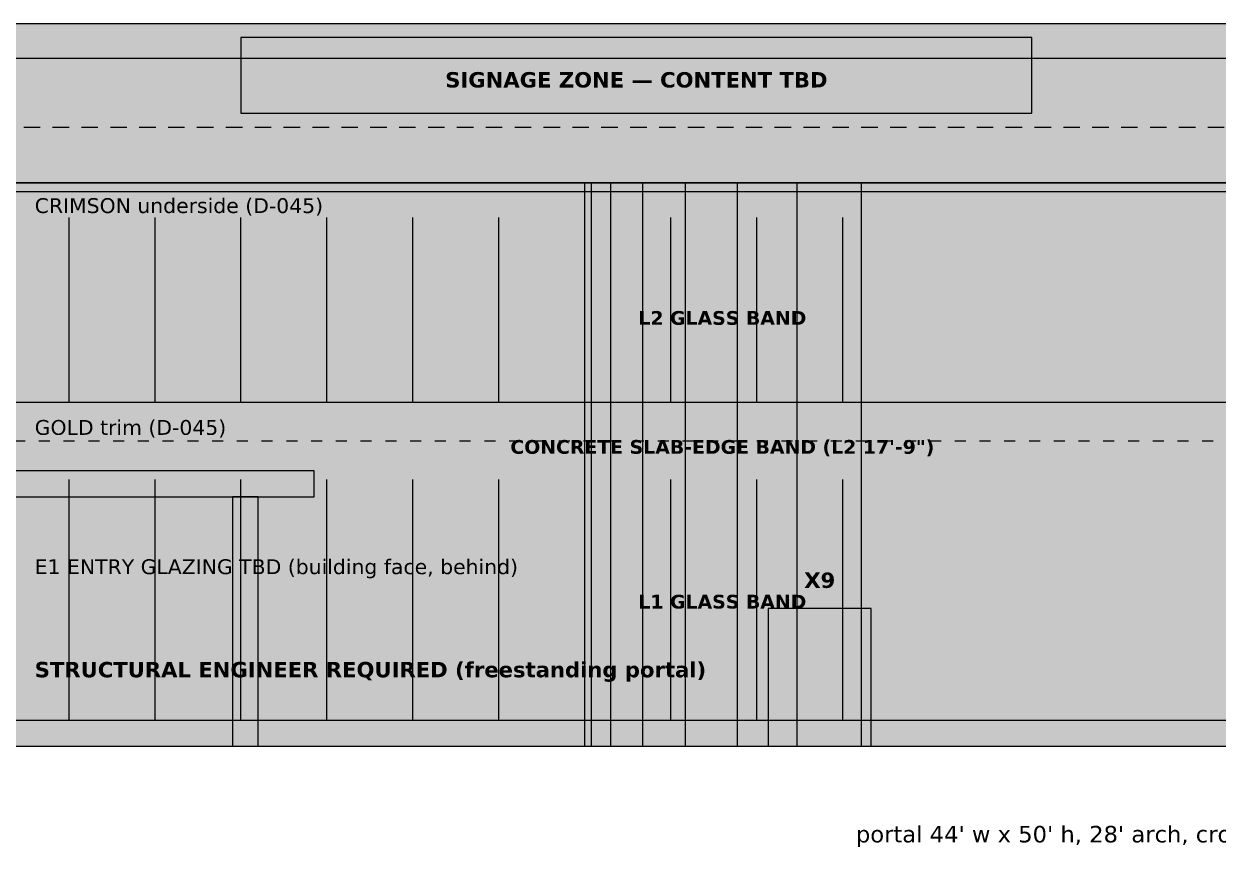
# Model space of a CAD drawing. Header units: inches. Extents: x 0.4 to 16.5, y 0.5 to 10.5.
# Drawn here: x 9.886 to 14.227, y 5.883 to 8.875 of the extents above; entities that cross this region are included whole.
import ezdxf
from ezdxf.enums import TextEntityAlignment as Align

# ---------------------------------------------------------------- set-up
doc = ezdxf.new("R2010")
doc.units = ezdxf.units.IN
doc.header["$MEASUREMENT"] = 0
for name, color, linetype in [('A-ELEV-DOOR', 7, 'Continuous'), ('A-ELEV-FACD', 7, 'Continuous'), ('A-ELEV-FILL', 7, 'Continuous'), ('A-ELEV-HIDN', 7, 'Continuous'), ('A-ELEV-IDEN', 7, 'Continuous'), ('A-ELEV-OTLN', 7, 'Continuous'), ('A-ELEV-SIGN', 7, 'Continuous')]:
    doc.layers.add(name, color=color, linetype=linetype)
doc.styles.add('KS-BOLD', font='DejaVuSans-Bold.ttf')
doc.styles.add('KS-REG', font='DejaVuSans.ttf')

msp = doc.modelspace()

# ---------------------------------------------------------------- hatches: boundary and pattern name
at = {"layer": 'A-ELEV-DOOR', "true_color": 0x5a5a5a}
msp.add_hatch(color=7, dxfattribs=at).paths.add_polyline_path([(12.5917, 6.25), (12.9667, 6.25), (12.9667, 6.75), (12.5917, 6.75)])
at = {"layer": 'A-ELEV-FACD', "true_color": 0xc9c6be}
msp.add_hatch(color=7, dxfattribs=at).paths.add_polyline_path([(5.7844, 7.1562), (10.9406, 7.1562), (10.9406, 7.25), (5.7844, 7.25)])
at = {"layer": 'A-ELEV-FACD', "true_color": 0xd3d0c8}
msp.add_hatch(color=7, dxfattribs=at).paths.add_polyline_path([(10.6438, 6.25), (10.7375, 6.25), (10.7375, 7.1562), (10.6438, 7.1562)])
at = {"layer": 'A-ELEV-FILL', "true_color": 0xcdcdcd}
msp.add_hatch(color=7, dxfattribs=at).paths.add_polyline_path([(4.3625, 6.25), (14.425, 6.25), (14.425, 8.875), (4.3625, 8.875)])
at = {"layer": 'A-ELEV-FILL', "true_color": 0xc9c6be}
for points in [[(4.3625, 6.25), (14.425, 6.25), (14.425, 8.875), (4.3625, 8.875)], [(1.3, 6.25), (14.425, 6.25), (14.425, 8.2969), (1.3, 8.2969)]]:
    msp.add_hatch(color=7, dxfattribs=at).paths.add_polyline_path(points)
at = {"layer": 'A-ELEV-FILL', "true_color": 0xb1aea7}
msp.add_hatch(color=7, dxfattribs=at).paths.add_polyline_path([(4.3625, 8.75), (14.425, 8.75), (14.425, 8.875), (4.3625, 8.875)])
at = {"layer": 'A-ELEV-FILL', "true_color": 0xe4e4e4}
msp.add_hatch(color=7, dxfattribs=at).paths.add_polyline_path([(1.3, 6.25), (14.425, 6.25), (14.425, 8.2969), (1.3, 8.2969)])
at = {"layer": 'A-ELEV-FILL', "true_color": 0x918f89}
for points in [[(11.925, 8.1719), (11.949, 8.1719), (11.949, 8.2969), (11.925, 8.2969)], [(11.925, 7.2188), (11.949, 7.2188), (11.949, 7.5), (11.925, 7.5)], [(11.925, 6.25), (11.949, 6.25), (11.949, 6.3438), (11.925, 6.3438)]]:
    msp.add_hatch(color=7, dxfattribs=at).paths.add_polyline_path(points)
at = {"layer": 'A-ELEV-FILL', "true_color": 0x98958f}
for points in [[(11.949, 8.1719), (12.0202, 8.1719), (12.0202, 8.2969), (11.949, 8.2969)], [(11.949, 7.2188), (12.0202, 7.2188), (12.0202, 7.5), (11.949, 7.5)], [(11.949, 6.25), (12.0202, 6.25), (12.0202, 6.3438), (11.949, 6.3438)]]:
    msp.add_hatch(color=7, dxfattribs=at).paths.add_polyline_path(points)
at = {"layer": 'A-ELEV-FILL', "true_color": 0x9f9c96}
for points in [[(12.0202, 8.1719), (12.1357, 8.1719), (12.1357, 8.2969), (12.0202, 8.2969)], [(12.0202, 7.2188), (12.1357, 7.2188), (12.1357, 7.5), (12.0202, 7.5)], [(12.0202, 6.25), (12.1357, 6.25), (12.1357, 6.3438), (12.0202, 6.3438)]]:
    msp.add_hatch(color=7, dxfattribs=at).paths.add_polyline_path(points)
at = {"layer": 'A-ELEV-FILL', "true_color": 0xa6a39d}
for points in [[(12.1357, 8.1719), (12.2911, 8.1719), (12.2911, 8.2969), (12.1357, 8.2969)], [(12.1357, 7.2188), (12.2911, 7.2188), (12.2911, 7.5), (12.1357, 7.5)], [(12.1357, 6.25), (12.2911, 6.25), (12.2911, 6.3438), (12.1357, 6.3438)]]:
    msp.add_hatch(color=7, dxfattribs=at).paths.add_polyline_path(points)
at = {"layer": 'A-ELEV-FILL', "true_color": 0xadaaa3}
for points in [[(12.2911, 8.1719), (12.4805, 8.1719), (12.4805, 8.2969), (12.2911, 8.2969)], [(12.2911, 7.2188), (12.4805, 7.2188), (12.4805, 7.5), (12.2911, 7.5)], [(12.2911, 6.25), (12.4805, 6.25), (12.4805, 6.3438), (12.2911, 6.3438)]]:
    msp.add_hatch(color=7, dxfattribs=at).paths.add_polyline_path(points)
at = {"layer": 'A-ELEV-FILL', "true_color": 0xb4b1aa}
for points in [[(12.4805, 8.1719), (12.6966, 8.1719), (12.6966, 8.2969), (12.4805, 8.2969)], [(12.4805, 7.2188), (12.6966, 7.2188), (12.6966, 7.5), (12.4805, 7.5)], [(12.4805, 6.25), (12.6966, 6.25), (12.6966, 6.3438), (12.4805, 6.3438)]]:
    msp.add_hatch(color=7, dxfattribs=at).paths.add_polyline_path(points)
at = {"layer": 'A-ELEV-FILL', "true_color": 0xbbb8b1}
for points in [[(12.6966, 8.1719), (12.9311, 8.1719), (12.9311, 8.2969), (12.6966, 8.2969)], [(12.6966, 7.2188), (12.9311, 7.2188), (12.9311, 7.5), (12.6966, 7.5)], [(12.6966, 6.25), (12.9311, 6.25), (12.9311, 6.3438), (12.6966, 6.3438)]]:
    msp.add_hatch(color=7, dxfattribs=at).paths.add_polyline_path(points)
at = {"layer": 'A-ELEV-FILL', "true_color": 0xc2bfb7}
for points in [[(12.9311, 8.1719), (13.175, 8.1719), (13.175, 8.2969), (12.9311, 8.2969)], [(12.9311, 7.2188), (13.175, 7.2188), (13.175, 7.5), (12.9311, 7.5)], [(12.9311, 6.25), (13.175, 6.25), (13.175, 6.3438), (12.9311, 6.3438)]]:
    msp.add_hatch(color=7, dxfattribs=at).paths.add_polyline_path(points)
at = {"layer": 'A-ELEV-FILL', "true_color": 0x4f6a7d}
for points in [[(1.3, 7.5), (14.425, 7.5), (14.425, 8.1719), (1.3, 8.1719)], [(1.3, 6.3438), (14.425, 6.3438), (14.425, 7.2188), (1.3, 7.2188)]]:
    msp.add_hatch(color=7, dxfattribs=at).paths.add_polyline_path(points)
at = {"layer": 'A-ELEV-FILL', "true_color": 0x394c5a}
for points in [[(11.925, 7.5), (11.949, 7.5), (11.949, 8.1719), (11.925, 8.1719)], [(11.925, 6.3438), (11.949, 6.3438), (11.949, 7.2188), (11.925, 7.2188)]]:
    msp.add_hatch(color=7, dxfattribs=at).paths.add_polyline_path(points)
at = {"layer": 'A-ELEV-FILL', "true_color": 0x3c505e}
for points in [[(11.949, 7.5), (12.0202, 7.5), (12.0202, 8.1719), (11.949, 8.1719)], [(11.949, 6.3438), (12.0202, 6.3438), (12.0202, 7.2188), (11.949, 7.2188)]]:
    msp.add_hatch(color=7, dxfattribs=at).paths.add_polyline_path(points)
at = {"layer": 'A-ELEV-FILL', "true_color": 0x3e5463}
for points in [[(12.0202, 7.5), (12.1357, 7.5), (12.1357, 8.1719), (12.0202, 8.1719)], [(12.0202, 6.3438), (12.1357, 6.3438), (12.1357, 7.2188), (12.0202, 7.2188)]]:
    msp.add_hatch(color=7, dxfattribs=at).paths.add_polyline_path(points)
at = {"layer": 'A-ELEV-FILL', "true_color": 0x415767}
for points in [[(12.1357, 7.5), (12.2911, 7.5), (12.2911, 8.1719), (12.1357, 8.1719)], [(12.1357, 6.3438), (12.2911, 6.3438), (12.2911, 7.2188), (12.1357, 7.2188)]]:
    msp.add_hatch(color=7, dxfattribs=at).paths.add_polyline_path(points)
at = {"layer": 'A-ELEV-FILL', "true_color": 0x445b6c}
for points in [[(12.2911, 7.5), (12.4805, 7.5), (12.4805, 8.1719), (12.2911, 8.1719)], [(12.2911, 6.3438), (12.4805, 6.3438), (12.4805, 7.2188), (12.2911, 7.2188)]]:
    msp.add_hatch(color=7, dxfattribs=at).paths.add_polyline_path(points)
at = {"layer": 'A-ELEV-FILL', "true_color": 0x475f70}
for points in [[(12.4805, 7.5), (12.6966, 7.5), (12.6966, 8.1719), (12.4805, 8.1719)], [(12.4805, 6.3438), (12.6966, 6.3438), (12.6966, 7.2188), (12.4805, 7.2188)]]:
    msp.add_hatch(color=7, dxfattribs=at).paths.add_polyline_path(points)
at = {"layer": 'A-ELEV-FILL', "true_color": 0x496374}
for points in [[(12.6966, 7.5), (12.9311, 7.5), (12.9311, 8.1719), (12.6966, 8.1719)], [(12.6966, 6.3438), (12.9311, 6.3438), (12.9311, 7.2188), (12.6966, 7.2188)]]:
    msp.add_hatch(color=7, dxfattribs=at).paths.add_polyline_path(points)
at = {"layer": 'A-ELEV-FILL', "true_color": 0x4c6679}
for points in [[(12.9311, 7.5), (13.175, 7.5), (13.175, 8.1719), (12.9311, 8.1719)], [(12.9311, 6.3438), (13.175, 6.3438), (13.175, 7.2188), (12.9311, 7.2188)]]:
    msp.add_hatch(color=7, dxfattribs=at).paths.add_polyline_path(points)

# ---------------------------------------------------------------- linework, layer by layer
at = {"layer": 'A-ELEV-DOOR'}
msp.add_lwpolyline([(12.5917, 6.25), (12.9667, 6.25), (12.9667, 6.75), (12.5917, 6.75)], close=True, dxfattribs=at)
at = {"layer": 'A-ELEV-FACD'}
for p, q in [((4.3625, 8.75), (14.425, 8.75)), ((1.3, 8.2969), (14.425, 8.2969)), ((11.925, 6.25), (11.925, 8.2969)), ((11.949, 6.25), (11.949, 8.2969)), ((12.0202, 6.25), (12.0202, 8.2969)), ((12.1357, 6.25), (12.1357, 8.2969)), ((12.2911, 6.25), (12.2911, 8.2969)), ((12.4805, 6.25), (12.4805, 8.2969)), ((12.6966, 6.25), (12.6966, 8.2969)), ((12.9311, 6.25), (12.9311, 8.2969)), ((1.3, 8.2656), (14.425, 8.2656)), ((10.05, 7.5), (10.05, 8.1719)), ((10.3625, 7.5), (10.3625, 8.1719)), ((10.675, 7.5), (10.675, 8.1719)), ((10.9875, 7.5), (10.9875, 8.1719)), ((11.3, 7.5), (11.3, 8.1719)), ((11.6125, 7.5), (11.6125, 8.1719)), ((11.925, 7.5), (11.925, 8.1719)), ((12.2375, 7.5), (12.2375, 8.1719)), ((12.55, 7.5), (12.55, 8.1719)), ((12.8625, 7.5), (12.8625, 8.1719)), ((1.3, 7.5), (14.425, 7.5)), ((10.05, 6.3438), (10.05, 7.2188)), ((10.3625, 6.3438), (10.3625, 7.2188)), ((10.675, 6.3438), (10.675, 7.2188)), ((10.9875, 6.3438), (10.9875, 7.2188)), ((11.3, 6.3438), (11.3, 7.2188)), ((11.6125, 6.3438), (11.6125, 7.2188)), ((11.925, 6.3438), (11.925, 7.2188)), ((12.2375, 6.3438), (12.2375, 7.2188)), ((12.55, 6.3438), (12.55, 7.2188)), ((12.8625, 6.3438), (12.8625, 7.2188)), ((1.3, 6.3438), (14.425, 6.3438))]:
    msp.add_line(p, q, dxfattribs=at)
for points in [[(5.7844, 7.1562), (10.9406, 7.1562), (10.9406, 7.25), (5.7844, 7.25)], [(10.6438, 6.25), (10.7375, 6.25), (10.7375, 7.1562), (10.6438, 7.1562)]]:
    msp.add_lwpolyline(points, close=True, dxfattribs=at)
at = {"layer": 'A-ELEV-HIDN'}
for p, q in [((9.885, 8.5), (9.945, 8.5)), ((9.99, 8.5), (10.05, 8.5)), ((10.095, 8.5), (10.155, 8.5)), ((10.2, 8.5), (10.26, 8.5)), ((10.305, 8.5), (10.365, 8.5)), ((10.41, 8.5), (10.47, 8.5)), ((10.515, 8.5), (10.575, 8.5)), ((10.62, 8.5), (10.68, 8.5)), ((10.725, 8.5), (10.785, 8.5)), ((10.83, 8.5), (10.89, 8.5)), ((10.935, 8.5), (10.995, 8.5)), ((11.04, 8.5), (11.1, 8.5)), ((11.145, 8.5), (11.205, 8.5)), ((11.25, 8.5), (11.31, 8.5)), ((11.355, 8.5), (11.415, 8.5)), ((11.46, 8.5), (11.52, 8.5)), ((11.565, 8.5), (11.625, 8.5)), ((11.67, 8.5), (11.73, 8.5)), ((11.775, 8.5), (11.835, 8.5)), ((11.88, 8.5), (11.94, 8.5)), ((11.985, 8.5), (12.045, 8.5)), ((12.09, 8.5), (12.15, 8.5)), ((12.195, 8.5), (12.255, 8.5)), ((12.3, 8.5), (12.36, 8.5)), ((12.405, 8.5), (12.465, 8.5)), ((12.51, 8.5), (12.57, 8.5)), ((12.615, 8.5), (12.675, 8.5)), ((12.72, 8.5), (12.78, 8.5)), ((12.825, 8.5), (12.885, 8.5)), ((12.93, 8.5), (12.99, 8.5)), ((13.035, 8.5), (13.095, 8.5)), ((13.14, 8.5), (13.2, 8.5)), ((13.245, 8.5), (13.305, 8.5)), ((13.35, 8.5), (13.41, 8.5)), ((13.455, 8.5), (13.515, 8.5)), ((13.56, 8.5), (13.62, 8.5)), ((13.665, 8.5), (13.725, 8.5)), ((13.77, 8.5), (13.83, 8.5)), ((13.875, 8.5), (13.935, 8.5)), ((13.98, 8.5), (14.04, 8.5)), ((14.085, 8.5), (14.145, 8.5)), ((14.19, 8.5), (14.25, 8.5)), ((9.85, 7.3594), (9.89, 7.3594)), ((9.94, 7.3594), (9.98, 7.3594)), ((10.03, 7.3594), (10.07, 7.3594)), ((10.12, 7.3594), (10.16, 7.3594)), ((10.21, 7.3594), (10.25, 7.3594)), ((10.3, 7.3594), (10.34, 7.3594)), ((10.39, 7.3594), (10.43, 7.3594)), ((10.48, 7.3594), (10.52, 7.3594)), ((10.57, 7.3594), (10.61, 7.3594)), ((10.66, 7.3594), (10.7, 7.3594)), ((10.75, 7.3594), (10.79, 7.3594)), ((10.84, 7.3594), (10.88, 7.3594)), ((10.93, 7.3594), (10.97, 7.3594)), ((11.02, 7.3594), (11.06, 7.3594)), ((11.11, 7.3594), (11.15, 7.3594)), ((11.2, 7.3594), (11.24, 7.3594)), ((11.29, 7.3594), (11.33, 7.3594)), ((11.38, 7.3594), (11.42, 7.3594)), ((11.47, 7.3594), (11.51, 7.3594)), ((11.56, 7.3594), (11.6, 7.3594)), ((11.65, 7.3594), (11.69, 7.3594)), ((11.74, 7.3594), (11.78, 7.3594)), ((11.83, 7.3594), (11.87, 7.3594)), ((11.92, 7.3594), (11.96, 7.3594)), ((12.01, 7.3594), (12.05, 7.3594)), ((12.1, 7.3594), (12.14, 7.3594)), ((12.19, 7.3594), (12.23, 7.3594)), ((12.28, 7.3594), (12.32, 7.3594)), ((12.37, 7.3594), (12.41, 7.3594)), ((12.46, 7.3594), (12.5, 7.3594)), ((12.55, 7.3594), (12.59, 7.3594)), ((12.64, 7.3594), (12.68, 7.3594)), ((12.73, 7.3594), (12.77, 7.3594)), ((12.82, 7.3594), (12.86, 7.3594)), ((12.91, 7.3594), (12.95, 7.3594)), ((13, 7.3594), (13.04, 7.3594)), ((13.09, 7.3594), (13.13, 7.3594)), ((13.18, 7.3594), (13.22, 7.3594)), ((13.27, 7.3594), (13.31, 7.3594)), ((13.36, 7.3594), (13.4, 7.3594)), ((13.45, 7.3594), (13.49, 7.3594)), ((13.54, 7.3594), (13.58, 7.3594)), ((13.63, 7.3594), (13.67, 7.3594)), ((13.72, 7.3594), (13.76, 7.3594)), ((13.81, 7.3594), (13.85, 7.3594)), ((13.9, 7.3594), (13.94, 7.3594)), ((13.99, 7.3594), (14.03, 7.3594)), ((14.08, 7.3594), (14.12, 7.3594)), ((14.17, 7.3594), (14.21, 7.3594))]:
    msp.add_line(p, q, dxfattribs=at)
at = {"layer": 'A-ELEV-OTLN'}
msp.add_line((1.175, 6.25), (16.425, 6.25), dxfattribs=at)
for points in [[(4.3625, 6.25), (14.425, 6.25), (14.425, 8.875), (4.3625, 8.875)], [(1.3, 6.25), (14.425, 6.25), (14.425, 8.2969), (1.3, 8.2969)]]:
    msp.add_lwpolyline(points, close=True, dxfattribs=at)
at = {"layer": 'A-ELEV-SIGN'}
msp.add_lwpolyline([(10.675, 8.55), (13.55, 8.55), (13.55, 8.825), (10.675, 8.825)], close=True, dxfattribs=at)

# ---------------------------------------------------------------- texts
at = {"layer": 'A-ELEV-IDEN'}
for s, height, style, p in [('CRIMSON underside (D-045)', 0.054, 'KS-REG', (9.925, 8.1875)), ('GOLD trim (D-045)', 0.054, 'KS-REG', (9.925, 7.3812)), ('E1 ENTRY GLAZING TBD (building face, behind)', 0.054, 'KS-REG', (9.925, 6.875)), ('STRUCTURAL ENGINEER REQUIRED (freestanding portal)', 0.056, 'KS-BOLD', (9.925, 6.5))]:
    msp.add_text(s, height=height, dxfattribs=dict(at, style=style)).set_placement(p)
at = {"layer": 'A-ELEV-IDEN', "style": 'KS-BOLD'}
for s, height, p in [('L2 GLASS BAND', 0.05, (12.425, 7.7812)), ('CONCRETE SLAB-EDGE BAND (L2 17\'-9")', 0.05, (12.425, 7.3125)), ('X9', 0.056, (12.7792, 6.825)), ('L1 GLASS BAND', 0.05, (12.425, 6.75))]:
    msp.add_text(s, height=height, dxfattribs=at).set_placement(p, align=Align.CENTER)
at = {"layer": 'A-ELEV-IDEN', "style": 'KS-REG'}
msp.add_text("portal 44' w x 50' h, 28' arch, crown 34' (ASSUMED, render proportions) · W ← → E", height=0.06, dxfattribs=at).set_placement((16.3, 5.9), align=Align.RIGHT)
at = {"layer": 'A-ELEV-SIGN', "style": 'KS-BOLD'}
msp.add_text('SIGNAGE ZONE — CONTENT TBD', height=0.056, dxfattribs=at).set_placement((12.1125, 8.6438), align=Align.CENTER)

doc.saveas('drawing.dxf')
